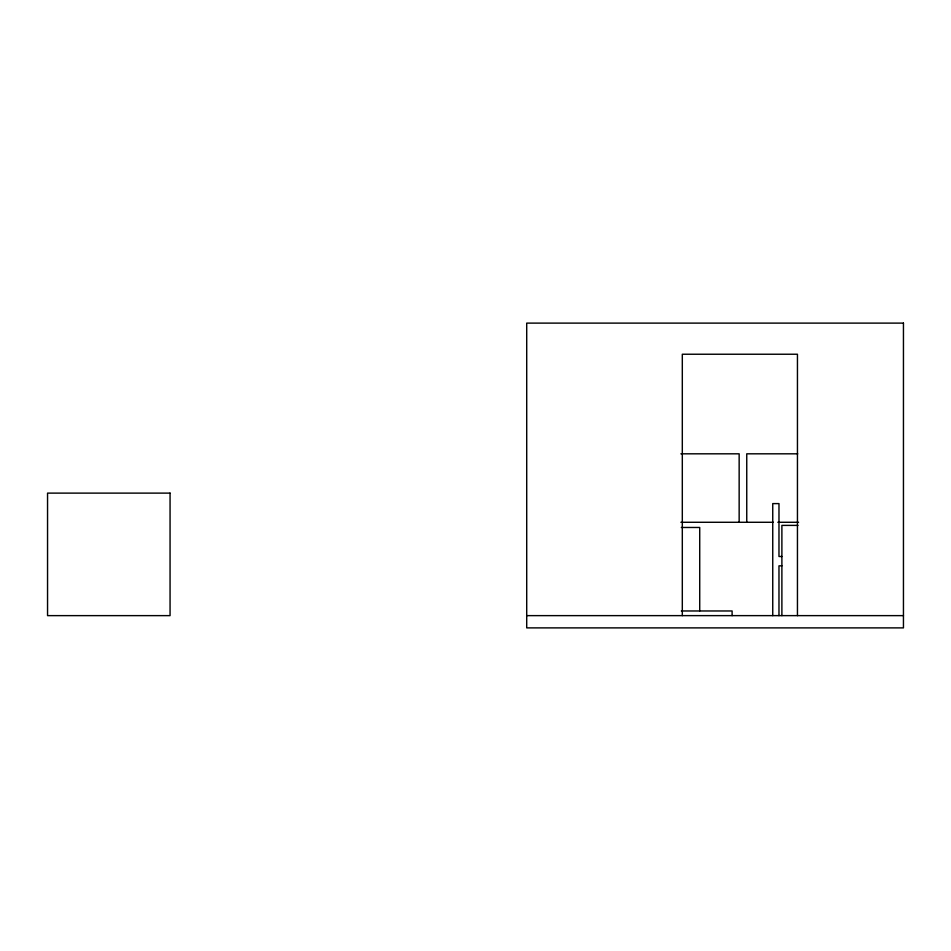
<?xml version="1.0" encoding="UTF-8"?>
<svg xmlns="http://www.w3.org/2000/svg" width="951" height="951" viewBox="0 0 951 951"><rect width="100%" height="100%" fill="white"/><g stroke="black" fill="none" stroke-linecap="round" stroke-linejoin="round"><path stroke-width="1.43" d="M680.892 453.817L739.153 453.817L739.153 522.277M797.723 453.817L746.749 453.817L746.749 522.277M680.892 522.277L773.389 522.277M777.835 522.277L798.567 522.277M797.996 525.392L781.888 525.392L781.888 615.63M681.332 527.472L699.722 527.472L699.722 610.97M781.924 556.501L778.976 556.501L778.976 503.602L772.747 503.602L772.747 615.63M781.9 565.845L778.976 565.845L778.976 615.63M681.332 610.97L732.104 610.97L732.104 615.63M526.711 615.63L903.45 615.63M797.449 615.63L797.449 354.236L682.307 354.236L682.307 615.63M903.45 323.114L526.711 323.114L526.711 627.886L903.45 627.886L903.45 323.114M170.063 493.117L47.55 493.117L47.55 615.63L170.063 615.63L170.063 493.117"/></g></svg>
